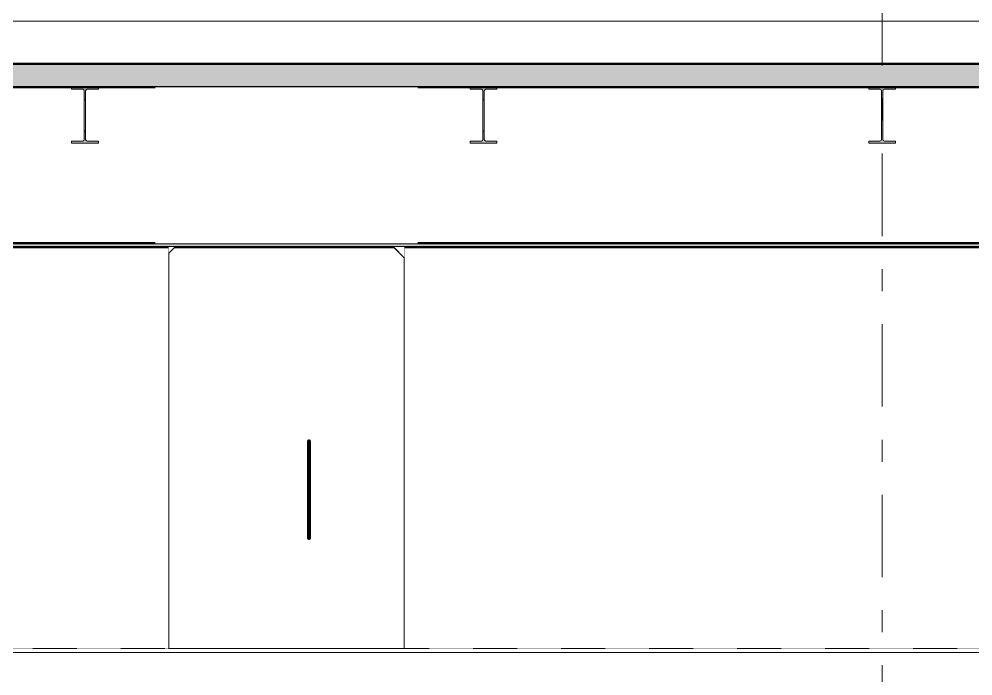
# Model space of a CAD drawing. Header units: millimetres. Extents: x -46169 to 228156, y -86316 to 18123.
# Drawn here: x 111793 to 117908, y -73186 to -68973 of the extents above; entities that cross this region are included whole.
import ezdxf
from ezdxf.enums import TextEntityAlignment as Align

# ---------------------------------------------------------------- set-up
doc = ezdxf.new("R2010")
doc.units = ezdxf.units.MM
doc.header["$MEASUREMENT"] = 0
for name, pattern in [('Dashed', [2822.222233, 1411.111116, -1411.111116]), ('Double Dashed', [1093.611073, 529.166651, -211.666656, 141.111112, -211.666656]), ('Wipeout_Contour', [1000, 0, -1000])]:
    doc.linetypes.add(name, pattern=pattern)
for name, color, linetype, lineweight, true_color in [('0_Pen_No__105', 7, 'Continuous', 15, 0xa6a6a6), ('A-230-M_FLOOR.IFC Import_Pen_No__109', 7, 'Continuous', 15, 0xa6a6a6), ('A-230-M_FLOOR.IFC Import_Pen_No__29', 7, 'Continuous', 50, 0x2a2a2a), ('New_A-15-MG_Structural_Grid_Phase_2_Pen_No__222', 7, 'Continuous', 13, 0x65af33), ('New_A-20-M_Ceiling_Pen_No__107', 7, 'Continuous', 15, 0xa6a6a6), ('New_A-20-M_Ceiling_Pen_No__29', 7, 'Continuous', 50, 0x2a2a2a)]:
    doc.layers.add(name, color=color, linetype=linetype, lineweight=lineweight, true_color=true_color)
for name, color, linetype in [('A-230-M_FLOOR.IFC Import', 7, 'Continuous'), ('A-25-M_Wall_Int', 7, 'Continuous'), ('New_A-15-MG_Structural_Grid_Phase_2', 7, 'Continuous'), ('New_A-20-M_Ceiling', 7, 'Continuous'), ('New_A-20-M_Floor_Slab', 7, 'Continuous'), ('New_A-25-M_Wall_Int', 7, 'Continuous'), ('New_ArchiCAD Doors', 7, 'Continuous'), ('S-280-M_STRUCT_FRAME.IFC Import', 7, 'Continuous')]:
    doc.layers.add(name, color=color, linetype=linetype)
for name, color, linetype, lineweight in [('New_A-20-M_Floor_Slab_Pen_No__4', 7, 'Continuous', 20), ('New_A-25-M_Wall_Int_Pen_No__87', 8, 'Continuous', 20), ('New_ArchiCAD Doors_Pen_No__93', 8, 'Continuous', 13), ('S-280-M_STRUCT_FRAME.IFC Import_Pen_No__1', 7, 'Continuous', 13), ('S-280-M_STRUCT_FRAME.IFC Import_Pen_No__160', 5, 'Continuous', 200), ('S-280-M_STRUCT_FRAME.IFC Import_Pen_No__90', 8, 'Continuous', 20)]:
    doc.layers.add(name, color=color, linetype=linetype, lineweight=lineweight)
doc.styles.add('GENERATED_STYLE_1', font='')
doc.styles.get('GENERATED_STYLE_1').set_extended_font_data('Swis721 BT')

# ---------------------------------------------------------------- blocks, each defined once
blk = doc.blocks.new('Section Elem_12_1', base_point=(104446.8, -81111))
at = {"color": 254, "linetype": 'Wipeout_Contour', "lineweight": 0, "ltscale": 555747.73873}
blk.add_wipeout([(109629.6, -73011), (109629.6, -73036), (126599.8, -73036), (126599.8, -73011)], dxfattribs=at).dxf.layer = 'New_A-20-M_Floor_Slab'
at = {"color": 254, "linetype": 'Wipeout_Contour', "lineweight": 0, "ltscale": 556064.372429}
blk.add_wipeout([(109629.6, -73036), (109629.6, -73311), (126599.8, -73311), (126599.8, -73036)], dxfattribs=at).dxf.layer = 'New_A-20-M_Floor_Slab'
at = {"layer": 'New_A-20-M_Floor_Slab_Pen_No__4', "linetype": 'Continuous'}
blk.add_line((118611.4, -73011), (109629.6, -73011), dxfattribs=at)
at = {"layer": 'New_A-20-M_Floor_Slab_Pen_No__4', "linetype": 'Continuous', "flags": 128}
blk.add_lwpolyline([(148461.1, -73036), (138338.7, -73036), (126599.8, -73036), (109629.6, -73036)], dxfattribs=at)
blk = doc.blocks.new('Section Elem_53_1', base_point=(104446.8, -81111))
at = {"color": 254, "linetype": 'Wipeout_Contour', "lineweight": 0, "ltscale": 547309.166402}
blk.add_wipeout([(109585.8, -68961), (109585.8, -68986), (126599.8, -68986), (126599.8, -68961)], dxfattribs=at).dxf.layer = 'New_A-20-M_Floor_Slab'
at = {"color": 254, "linetype": 'Wipeout_Contour', "lineweight": 0, "ltscale": 547612.943847}
blk.add_wipeout([(109585.8, -68986), (109585.8, -69261), (126599.8, -69261), (126599.8, -68986)], dxfattribs=at).dxf.layer = 'New_A-20-M_Floor_Slab'
at = {"layer": 'New_A-20-M_Floor_Slab_Pen_No__4', "linetype": 'Continuous', "flags": 128}
blk.add_lwpolyline([(148848.1, -68986), (138338.7, -68986), (126599.8, -68986), (109585.8, -68986)], dxfattribs=at)
blk = doc.blocks.new('Section Elem_74_1', base_point=(104446.8, -81111))
at = {"color": 254, "linetype": 'Wipeout_Contour', "lineweight": 0, "ltscale": 6761373.424579545}
blk.add_wipeout([(114347.2, -70411), (118610.5, -70411), (118610.5, -69411), (117412.2, -69411), (117412.2, -69424), (117340.4, -69424), (117333.2, -69426.9), (117330.2, -69434.2), (117330.2, -69745.8), (117333.2, -69753), (117340.4, -69756), (117412.2, -69756), (117412.2, -69769), (117240, -69769), (117240, -69756), (117311.9, -69756), (117319.1, -69753), (117322.1, -69745.8), (117322.1, -69434.2), (117319.1, -69426.9), (117311.9, -69424), (117240, -69424), (117240, -69411), (114856.7, -69411), (114856.7, -69424), (114784.9, -69424), (114777.7, -69426.9), (114774.7, -69434.2), (114774.7, -69491), (114774.7, -69691), (114774.7, -69745.8), (114777.7, -69753), (114784.9, -69756), (114856.7, -69756), (114856.7, -69769), (114684.5, -69769), (114684.5, -69756), (114756.4, -69756), (114763.6, -69753), (114766.6, -69745.8), (114766.6, -69691), (114766.6, -69691), (114766.6, -69491), (114766.6, -69491), (114766.6, -69434.2), (114763.6, -69426.9), (114756.4, -69424), (114684.5, -69424), (114684.5, -69411), (114347.2, -69411)], dxfattribs=at).dxf.layer = 'New_A-25-M_Wall_Int'
at = {"color": 254, "linetype": 'Wipeout_Contour', "lineweight": 0, "ltscale": 547052.90376}
blk.add_wipeout([(114262.2, -73011), (118610.5, -73011), (118610.5, -70436), (114262.2, -70436)], dxfattribs=at).dxf.layer = 'New_A-25-M_Wall_Int'
at = {"layer": 'New_A-25-M_Wall_Int_Pen_No__87', "linetype": 'Continuous'}
blk.add_line((114262.2, -70436), (114262.2, -73011), dxfattribs=at)
blk = doc.blocks.new('Section Elem_75_1', base_point=(104446.8, -81111))
at = {"color": 254, "linetype": 'Wipeout_Contour', "lineweight": 0, "ltscale": 3695750.171490896}
blk.add_wipeout([(112129, -69411), (110527.6, -69411), (110527.6, -70411), (112667.2, -70411), (112667.2, -69411), (112301.2, -69411), (112301.2, -69424), (112229.4, -69424), (112222.2, -69426.9), (112219.2, -69434.2), (112219.2, -69491), (112219.2, -69691), (112219.2, -69745.8), (112222.2, -69753), (112229.4, -69756), (112301.2, -69756), (112301.2, -69769), (112129, -69769), (112129, -69756), (112200.9, -69756), (112208.1, -69753), (112211.1, -69745.8), (112211.1, -69691), (112211.1, -69491), (112211.1, -69434.2), (112208.1, -69426.9), (112200.9, -69424), (112129, -69424)], dxfattribs=at).dxf.layer = 'New_A-25-M_Wall_Int'
at = {"color": 254, "linetype": 'Wipeout_Contour', "lineweight": 0, "ltscale": 4827132.812737104}
blk.add_wipeout([(109600.8, -70011), (109614.8, -70011), (109614.8, -70061), (109600.8, -70061), (109600.8, -73061), (109629.6, -73061), (109629.6, -73011), (112752.2, -73011), (112752.2, -70436), (110502.6, -70436), (110502.6, -70411), (110502.6, -70036), (109902.6, -70036), (109902.6, -70011), (110502.6, -70011), (110502.6, -69411), (109838.7, -69411), (109838.7, -69428), (109776.5, -69428), (109769.3, -69430.9), (109766.3, -69438.2), (109766.3, -69845.8), (109769.3, -69853), (109776.5, -69856), (109838.7, -69856), (109838.7, -69873), (109684.3, -69873), (109684.3, -69856), (109746.5, -69856), (109753.7, -69853), (109756.7, -69845.8), (109756.7, -69438.2), (109753.7, -69430.9), (109746.5, -69428), (109684.3, -69428), (109684.3, -69411), (109600.8, -69411)], dxfattribs=at).dxf.layer = 'New_A-25-M_Wall_Int'
at = {"layer": 'New_A-25-M_Wall_Int_Pen_No__87', "linetype": 'Continuous'}
blk.add_line((112752.2, -73011), (112752.2, -70436), dxfattribs=at)
blk = doc.blocks.new('Section Elem_127_1', base_point=(104446.8, -81111))
at = {"layer": 'New_A-20-M_Ceiling_Pen_No__107', "linetype": 'Continuous'}
blk.add_hatch(color=256, dxfattribs=at).paths.add_polyline_path([(110502.6, -70411), (110502.6, -70436), (118610.5, -70436), (118610.5, -70411)])
at = {"layer": 'New_A-20-M_Ceiling_Pen_No__29', "linetype": 'Continuous'}
for p, q in [((118610.5, -70436), (110502.6, -70436)), ((118610.5, -70411), (110527.6, -70411))]:
    blk.add_line(p, q, dxfattribs=at)
blk = doc.blocks.new('Section Elem_189_1', base_point=(104446.8, -81111))
at = {"color": 254, "linetype": 'Wipeout_Contour', "lineweight": 0, "ltscale": 538824.130788}
blk.add_wipeout([(113660.5, -72292.5), (113658.3, -72293.2), (113658.3, -72308.3), (113660.5, -72305.3)], dxfattribs=at).dxf.layer = 'New_ArchiCAD Doors'
at = {"color": 254, "linetype": 'Wipeout_Contour', "lineweight": 0, "ltscale": 538783.44691}
blk.add_wipeout([(113647.9, -72310.2), (113647.9, -72293.6), (113644.9, -72293.1), (113644.9, -72308.1)], dxfattribs=at).dxf.layer = 'New_ArchiCAD Doors'
at = {"color": 254, "linetype": 'Wipeout_Contour', "lineweight": 0, "ltscale": 538818.635946}
blk.add_wipeout([(113658.3, -72308.3), (113658.3, -72293.2), (113655.2, -72293.6), (113655.2, -72310.3)], dxfattribs=at).dxf.layer = 'New_ArchiCAD Doors'
at = {"color": 254, "linetype": 'Wipeout_Contour', "lineweight": 0, "ltscale": 538808.9913}
blk.add_wipeout([(113655.2, -72310.3), (113655.2, -72293.6), (113651.6, -72293.8), (113651.6, -72311)], dxfattribs=at).dxf.layer = 'New_ArchiCAD Doors'
at = {"color": 254, "linetype": 'Wipeout_Contour', "lineweight": 0, "ltscale": 538796.632447}
blk.add_wipeout([(113651.6, -72311), (113651.6, -72293.8), (113647.9, -72293.6), (113647.9, -72310.2)], dxfattribs=at).dxf.layer = 'New_ArchiCAD Doors'
at = {"color": 254, "linetype": 'Wipeout_Contour', "lineweight": 0, "ltscale": 538824.834427}
blk.add_wipeout([(113661.2, -72302), (113661.2, -72291.8), (113660.5, -72292.5), (113660.5, -72305.3)], dxfattribs=at).dxf.layer = 'New_ArchiCAD Doors'
at = {"color": 254, "linetype": 'Wipeout_Contour', "lineweight": 0, "ltscale": 538771.467934}
blk.add_wipeout([(113644.9, -72308.1), (113644.9, -72293.1), (113642.9, -72292.4), (113642.9, -72304.9)], dxfattribs=at).dxf.layer = 'New_ArchiCAD Doors'
at = {"color": 254, "linetype": 'Wipeout_Contour', "lineweight": 0, "ltscale": 538762.513632}
blk.add_wipeout([(113642.9, -72304.9), (113642.9, -72292.4), (113642.2, -72291.6), (113642.2, -72301.3)], dxfattribs=at).dxf.layer = 'New_ArchiCAD Doors'
at = {"color": 254, "linetype": 'Wipeout_Contour', "lineweight": 0, "ltscale": 538120.35924}
blk.add_wipeout([(113644.9, -72293.1), (113647.9, -72293.6), (113647.9, -71689.3), (113644.9, -71689.8)], dxfattribs=at).dxf.layer = 'New_ArchiCAD Doors'
at = {"color": 254, "linetype": 'Wipeout_Contour', "lineweight": 0, "ltscale": 538169.066442}
blk.add_wipeout([(113661.2, -72291.8), (113661.2, -71691.1), (113660.5, -71690.4), (113660.5, -72292.5)], dxfattribs=at).dxf.layer = 'New_ArchiCAD Doors'
at = {"color": 254, "linetype": 'Wipeout_Contour', "lineweight": 0, "ltscale": 538164.179828}
blk.add_wipeout([(113660.5, -72292.5), (113660.5, -71690.4), (113658.3, -71689.7), (113658.3, -72293.2)], dxfattribs=at).dxf.layer = 'New_ArchiCAD Doors'
at = {"color": 254, "linetype": 'Wipeout_Contour', "lineweight": 0, "ltscale": 538155.337504}
blk.add_wipeout([(113658.3, -72293.2), (113658.3, -71689.7), (113655.2, -71689.3), (113655.2, -72293.6)], dxfattribs=at).dxf.layer = 'New_ArchiCAD Doors'
at = {"color": 254, "linetype": 'Wipeout_Contour', "lineweight": 0, "ltscale": 538143.904687}
blk.add_wipeout([(113655.2, -72293.6), (113655.2, -71689.3), (113651.6, -71689.1), (113651.6, -72293.8)], dxfattribs=at).dxf.layer = 'New_ArchiCAD Doors'
at = {"color": 254, "linetype": 'Wipeout_Contour', "lineweight": 0, "ltscale": 538131.621955}
blk.add_wipeout([(113651.6, -72293.8), (113651.6, -71689.1), (113647.9, -71689.3), (113647.9, -72293.6)], dxfattribs=at).dxf.layer = 'New_ArchiCAD Doors'
at = {"color": 254, "linetype": 'Wipeout_Contour', "lineweight": 0, "ltscale": 537513.368439}
blk.add_wipeout([(113661.2, -71691.1), (113661.2, -71681), (113660.5, -71677.7), (113660.5, -71690.4)], dxfattribs=at).dxf.layer = 'New_ArchiCAD Doors'
at = {"color": 254, "linetype": 'Wipeout_Contour', "lineweight": 0, "ltscale": 537504.315605}
blk.add_wipeout([(113660.5, -71690.4), (113660.5, -71677.7), (113658.3, -71674.6), (113658.3, -71689.7)], dxfattribs=at).dxf.layer = 'New_ArchiCAD Doors'
at = {"color": 254, "linetype": 'Wipeout_Contour', "lineweight": 0, "ltscale": 537492.13935}
blk.add_wipeout([(113658.3, -71689.7), (113658.3, -71674.6), (113655.2, -71672.6), (113655.2, -71689.3)], dxfattribs=at).dxf.layer = 'New_ArchiCAD Doors'
at = {"color": 254, "linetype": 'Wipeout_Contour', "lineweight": 0, "ltscale": 538107.335962}
blk.add_wipeout([(113642.9, -72292.4), (113642.9, -71690.5), (113642.2, -71691.3), (113642.2, -72291.6)], dxfattribs=at).dxf.layer = 'New_ArchiCAD Doors'
at = {"color": 254, "linetype": 'Wipeout_Contour', "lineweight": 0, "ltscale": 538111.831152}
blk.add_wipeout([(113644.9, -71689.8), (113642.9, -71690.5), (113642.9, -72292.4), (113644.9, -72293.1)], dxfattribs=at).dxf.layer = 'New_ArchiCAD Doors'
at = {"layer": 'New_ArchiCAD Doors_Pen_No__93', "linetype": 'Continuous'}
for p, q in [((113642.2, -72291.6), (113642.2, -72301.3)), ((113642.2, -72291.6), (113642.9, -72292.4)), ((113642.2, -72301.3), (113642.9, -72304.9)), ((113642.9, -72292.4), (113642.9, -72304.9)), ((113642.9, -72292.4), (113644.9, -72293.1)), ((113642.9, -72304.9), (113644.9, -72308.1)), ((113644.9, -72293.1), (113644.9, -72308.1)), ((113644.9, -72293.1), (113647.9, -72293.6)), ((113644.9, -72308.1), (113647.9, -72310.2)), ((113647.9, -72293.6), (113647.9, -72310.2)), ((113647.9, -72293.6), (113651.6, -72293.8)), ((113647.9, -72310.2), (113651.6, -72311)), ((113651.6, -72293.8), (113655.2, -72293.6)), ((113651.6, -72293.8), (113651.6, -72311)), ((113651.6, -72311), (113655.2, -72310.3)), ((113655.2, -72293.6), (113658.3, -72293.2)), ((113655.2, -72293.6), (113655.2, -72310.3)), ((113655.2, -72310.3), (113658.3, -72308.3)), ((113658.3, -72293.2), (113660.5, -72292.5)), ((113658.3, -72293.2), (113658.3, -72308.3)), ((113658.3, -72308.3), (113660.5, -72305.3)), ((113660.5, -72292.5), (113661.2, -72291.8)), ((113660.5, -72292.5), (113660.5, -72305.3)), ((113660.5, -72305.3), (113661.2, -72302)), ((113661.2, -72291.8), (113661.2, -72302))]:
    blk.add_line(p, q, dxfattribs=at)
at = {"color": 254, "linetype": 'Wipeout_Contour', "lineweight": 0, "ltscale": 537452.225612}
blk.add_wipeout([(113642.9, -71690.5), (113642.9, -71678), (113642.2, -71681.6), (113642.2, -71691.3)], dxfattribs=at).dxf.layer = 'New_ArchiCAD Doors'
at = {"color": 254, "linetype": 'Wipeout_Contour', "lineweight": 0, "ltscale": 537452.279581}
blk.add_wipeout([(113644.9, -71689.8), (113644.9, -71674.9), (113642.9, -71678), (113642.9, -71690.5)], dxfattribs=at).dxf.layer = 'New_ArchiCAD Doors'
at = {"color": 254, "linetype": 'Wipeout_Contour', "lineweight": 0, "ltscale": 537457.370824}
blk.add_wipeout([(113644.9, -71689.8), (113647.9, -71689.3), (113647.9, -71672.8), (113644.9, -71674.9)], dxfattribs=at).dxf.layer = 'New_ArchiCAD Doors'
at = {"color": 254, "linetype": 'Wipeout_Contour', "lineweight": 0, "ltscale": 537478.925653}
blk.add_wipeout([(113655.2, -71689.3), (113655.2, -71672.6), (113651.6, -71672), (113651.6, -71689.1)], dxfattribs=at).dxf.layer = 'New_ArchiCAD Doors'
at = {"color": 254, "linetype": 'Wipeout_Contour', "lineweight": 0, "ltscale": 537466.718663}
blk.add_wipeout([(113651.6, -71689.1), (113651.6, -71672), (113647.9, -71672.8), (113647.9, -71689.3)], dxfattribs=at).dxf.layer = 'New_ArchiCAD Doors'
at = {"layer": 'New_ArchiCAD Doors_Pen_No__93', "linetype": 'Continuous'}
for p, q in [((113642.2, -71681.6), (113642.9, -71678)), ((113642.2, -71691.3), (113642.2, -71681.6)), ((113642.2, -71691.3), (113642.9, -71690.5)), ((113642.2, -71691.3), (113642.2, -72291.6)), ((113642.9, -71678), (113644.9, -71674.9)), ((113642.9, -71690.5), (113642.9, -71678)), ((113642.9, -71690.5), (113644.9, -71689.8)), ((113642.9, -72292.4), (113642.9, -71690.5)), ((113644.9, -71674.9), (113647.9, -71672.8)), ((113644.9, -71689.8), (113644.9, -71674.9)), ((113644.9, -71689.8), (113647.9, -71689.3)), ((113644.9, -72293.1), (113644.9, -71689.8)), ((113647.9, -71672.8), (113651.6, -71672)), ((113647.9, -71689.3), (113647.9, -71672.8)), ((113647.9, -71689.3), (113651.6, -71689.1)), ((113647.9, -72293.6), (113647.9, -71689.3)), ((113651.6, -71689.1), (113651.6, -71672)), ((113651.6, -71672), (113655.2, -71672.6)), ((113651.6, -72293.8), (113651.6, -71689.1)), ((113651.6, -71689.1), (113655.2, -71689.3)), ((113655.2, -71689.3), (113655.2, -71672.6)), ((113655.2, -71672.6), (113658.3, -71674.6)), ((113655.2, -72293.6), (113655.2, -71689.3)), ((113655.2, -71689.3), (113658.3, -71689.7)), ((113658.3, -71674.6), (113660.5, -71677.7)), ((113658.3, -71689.7), (113658.3, -71674.6)), ((113658.3, -72293.2), (113658.3, -71689.7)), ((113658.3, -71689.7), (113660.5, -71690.4)), ((113660.5, -71677.7), (113661.2, -71681)), ((113660.5, -71690.4), (113660.5, -71677.7)), ((113660.5, -72292.5), (113660.5, -71690.4)), ((113660.5, -71690.4), (113661.2, -71691.1)), ((113661.2, -71691.1), (113661.2, -71681)), ((113661.2, -72291.8), (113661.2, -71691.1))]:
    blk.add_line(p, q, dxfattribs=at)
blk = doc.blocks.new('Section Elem_396_1', base_point=(104446.8, -81111))
at = {"color": 254, "linetype": 'Wipeout_Contour', "lineweight": 0, "ltscale": 398862.278445}
blk.add_wipeout([(112752.2, -70456.3), (112772.6, -70436), (112752.2, -70436)], dxfattribs=at).dxf.layer = 'S-280-M_STRUCT_FRAME.IFC Import'
at = {"color": 254, "linetype": 'Wipeout_Contour', "lineweight": 0, "ltscale": 531854.33744}
blk.add_wipeout([(112752.2, -70456.3), (112752.2, -70470.3), (112786.7, -70436), (112772.6, -70436)], dxfattribs=at).dxf.layer = 'S-280-M_STRUCT_FRAME.IFC Import'
at = {"color": 254, "linetype": 'Wipeout_Contour', "lineweight": 0, "ltscale": 531880.254371}
blk.add_wipeout([(112752.2, -70470.3), (112752.2, -70475.1), (112791.5, -70436), (112786.7, -70436)], dxfattribs=at).dxf.layer = 'S-280-M_STRUCT_FRAME.IFC Import'
at = {"layer": 'S-280-M_STRUCT_FRAME.IFC Import_Pen_No__90', "linetype": 'Continuous'}
blk.add_line((112791.5, -70436), (112752.2, -70475.1), dxfattribs=at)
blk = doc.blocks.new('Section Elem_397_1', base_point=(104446.8, -81111))
at = {"color": 254, "linetype": 'Wipeout_Contour', "lineweight": 0, "ltscale": 536867.632388}
blk.add_wipeout([(114198.8, -70436), (114193.9, -70436), (114262.2, -70504.1), (114262.2, -70499.2)], dxfattribs=at).dxf.layer = 'S-280-M_STRUCT_FRAME.IFC Import'
at = {"color": 254, "linetype": 'Wipeout_Contour', "lineweight": 0, "ltscale": 536873.611432}
blk.add_wipeout([(114212.8, -70436), (114198.8, -70436), (114262.2, -70499.2), (114262.2, -70485.2)], dxfattribs=at).dxf.layer = 'S-280-M_STRUCT_FRAME.IFC Import'
at = {"color": 254, "linetype": 'Wipeout_Contour', "lineweight": 0, "ltscale": 536885.077383}
blk.add_wipeout([(114234.7, -70436), (114212.8, -70436), (114262.2, -70485.2), (114262.2, -70463.4)], dxfattribs=at).dxf.layer = 'S-280-M_STRUCT_FRAME.IFC Import'
at = {"color": 254, "linetype": 'Wipeout_Contour', "lineweight": 0, "ltscale": 402673.463046}
blk.add_wipeout([(114234.7, -70436), (114262.2, -70463.4), (114262.2, -70436)], dxfattribs=at).dxf.layer = 'S-280-M_STRUCT_FRAME.IFC Import'
at = {"layer": 'S-280-M_STRUCT_FRAME.IFC Import_Pen_No__90', "linetype": 'Continuous'}
blk.add_line((114262.2, -70504.1), (114193.9, -70436), dxfattribs=at)
blk = doc.blocks.new('Section Elem_432_1', base_point=(104446.8, -81111))
at = {"layer": 'S-280-M_STRUCT_FRAME.IFC Import_Pen_No__160', "linetype": 'Continuous', "lineweight": 0, "true_color": 0x00007f}
blk.add_hatch(color=176, dxfattribs=at).paths.add_polyline_path([(117240, -69769), (117412.2, -69769), (117412.2, -69756), (117340.4, -69756), (117333.2, -69753), (117330.2, -69745.8), (117330.2, -69434.2), (117333.2, -69426.9), (117340.4, -69424), (117412.2, -69424), (117412.2, -69411), (117240, -69411), (117240, -69424), (117311.9, -69424), (117319.1, -69426.9), (117322.1, -69434.2), (117322.1, -69745.8), (117319.1, -69753), (117311.9, -69756), (117240, -69756)])
at = {"layer": 'S-280-M_STRUCT_FRAME.IFC Import_Pen_No__1', "linetype": 'Continuous'}
for p, q in [((117240, -69411), (117240, -69424)), ((117412.2, -69411), (117412.2, -69424)), ((117240, -69756), (117240, -69769)), ((117412.2, -69769), (117240, -69769)), ((117412.2, -69756), (117412.2, -69769))]:
    blk.add_line(p, q, dxfattribs=at)
at = {"layer": 'S-280-M_STRUCT_FRAME.IFC Import_Pen_No__1', "linetype": 'Continuous', "flags": 128}
for points in [[(117319.1, -69426.9), (117311.9, -69424), (117240, -69424)], [(117319.1, -69426.9), (117322.1, -69434.2), (117322.1, -69745.8), (117319.1, -69753)], [(117333.2, -69426.9), (117330.2, -69434.2), (117330.2, -69745.8), (117333.2, -69753)], [(117412.2, -69424), (117340.4, -69424), (117333.2, -69426.9)], [(117319.1, -69753), (117311.9, -69756), (117240, -69756)], [(117333.2, -69753), (117340.4, -69756), (117412.2, -69756)]]:
    blk.add_lwpolyline(points, dxfattribs=at)
at = {"layer": 'S-280-M_STRUCT_FRAME.IFC Import_Pen_No__90', "linetype": 'Continuous'}
for p, q in [((117240, -69424), (117240, -69411)), ((117311.9, -69424), (117311.8, -69424)), ((117322, -69434.2), (117319.1, -69426.9)), ((117322, -69745.8), (117322, -69434.2)), ((117240, -69769), (117240, -69756)), ((117311.8, -69756), (117311.9, -69756)), ((117319.1, -69753), (117322, -69745.8))]:
    blk.add_line(p, q, dxfattribs=at)
blk = doc.blocks.new('Section Elem_433_1', base_point=(104446.8, -81111))
at = {"layer": 'S-280-M_STRUCT_FRAME.IFC Import_Pen_No__1', "linetype": 'Continuous'}
for p, q in [((114684.5, -69411), (114684.5, -69424)), ((114856.7, -69411), (114856.7, -69424)), ((114684.5, -69756), (114684.5, -69769)), ((114856.7, -69769), (114684.5, -69769)), ((114856.7, -69756), (114856.7, -69769))]:
    blk.add_line(p, q, dxfattribs=at)
at = {"layer": 'S-280-M_STRUCT_FRAME.IFC Import_Pen_No__1', "linetype": 'Continuous', "flags": 128}
for points in [[(114763.6, -69426.9), (114756.4, -69424), (114684.5, -69424)], [(114856.7, -69424), (114784.9, -69424), (114777.7, -69426.9)], [(114763.6, -69753), (114756.4, -69756), (114684.5, -69756)], [(114777.7, -69753), (114784.9, -69756), (114856.7, -69756)]]:
    blk.add_lwpolyline(points, dxfattribs=at)
at = {"color": 254, "linetype": 'Wipeout_Contour', "lineweight": 0, "ltscale": 536882.930287}
blk.add_wipeout([(114766.6, -69491), (114766.6, -69691), (114774.7, -69691), (114774.7, -69491)], dxfattribs=at).dxf.layer = 'S-280-M_STRUCT_FRAME.IFC Import'
at = {"layer": 'S-280-M_STRUCT_FRAME.IFC Import_Pen_No__160', "linetype": 'Continuous', "lineweight": 0, "true_color": 0x00007f}
for points in [[(114856.7, -69411), (114684.5, -69411), (114684.5, -69424), (114756.4, -69424), (114763.6, -69426.9), (114766.6, -69434.2), (114766.6, -69491), (114774.7, -69491), (114774.7, -69434.2), (114777.7, -69426.9), (114784.9, -69424), (114856.7, -69424)], [(114684.5, -69769), (114856.7, -69769), (114856.7, -69756), (114784.9, -69756), (114777.7, -69753), (114774.7, -69745.8), (114774.7, -69691), (114766.6, -69691), (114766.6, -69745.8), (114763.6, -69753), (114756.4, -69756), (114684.5, -69756)]]:
    blk.add_hatch(color=176, dxfattribs=at).paths.add_polyline_path(points)
at = {"layer": 'S-280-M_STRUCT_FRAME.IFC Import_Pen_No__1', "linetype": 'Continuous'}
for p, q in [((114774.7, -69491), (114766.6, -69491)), ((114774.7, -69691), (114766.6, -69691))]:
    blk.add_line(p, q, dxfattribs=at)
at = {"layer": 'S-280-M_STRUCT_FRAME.IFC Import_Pen_No__1', "linetype": 'Continuous', "flags": 128}
for points in [[(114763.6, -69426.9), (114766.6, -69434.2), (114766.6, -69491)], [(114777.7, -69426.9), (114774.7, -69434.2), (114774.7, -69491)], [(114766.6, -69691), (114766.6, -69745.8), (114763.6, -69753)], [(114774.7, -69691), (114774.7, -69745.8), (114777.7, -69753)]]:
    blk.add_lwpolyline(points, dxfattribs=at)
at = {"layer": 'S-280-M_STRUCT_FRAME.IFC Import_Pen_No__90', "linetype": 'Continuous'}
for p, q in [((114766.6, -69491), (114766.6, -69691)), ((114774.7, -69691), (114774.7, -69491))]:
    blk.add_line(p, q, dxfattribs=at)
blk = doc.blocks.new('Section Elem_434_1', base_point=(104446.8, -81111))
at = {"layer": 'S-280-M_STRUCT_FRAME.IFC Import_Pen_No__1', "linetype": 'Continuous'}
for p, q in [((112129, -69411), (112129, -69424)), ((112301.2, -69411), (112301.2, -69424)), ((112129, -69756), (112129, -69769)), ((112301.2, -69769), (112129, -69769)), ((112301.2, -69756), (112301.2, -69769))]:
    blk.add_line(p, q, dxfattribs=at)
at = {"layer": 'S-280-M_STRUCT_FRAME.IFC Import_Pen_No__1', "linetype": 'Continuous', "flags": 128}
for points in [[(112208.1, -69426.9), (112200.9, -69424), (112129, -69424)], [(112301.2, -69424), (112229.4, -69424), (112222.2, -69426.9)], [(112208.1, -69753), (112200.9, -69756), (112129, -69756)], [(112222.2, -69753), (112229.4, -69756), (112301.2, -69756)]]:
    blk.add_lwpolyline(points, dxfattribs=at)
at = {"color": 254, "linetype": 'Wipeout_Contour', "lineweight": 0, "ltscale": 528168.836703}
blk.add_wipeout([(112211.1, -69491), (112211.1, -69691), (112219.2, -69691), (112219.2, -69491)], dxfattribs=at).dxf.layer = 'S-280-M_STRUCT_FRAME.IFC Import'
at = {"layer": 'S-280-M_STRUCT_FRAME.IFC Import_Pen_No__160', "linetype": 'Continuous', "lineweight": 0, "true_color": 0x00007f}
for points in [[(112301.2, -69411), (112129, -69411), (112129, -69424), (112200.9, -69424), (112208.1, -69426.9), (112211.1, -69434.2), (112211.1, -69491), (112219.2, -69491), (112219.2, -69434.2), (112222.2, -69426.9), (112229.4, -69424), (112301.2, -69424)], [(112129, -69769), (112301.2, -69769), (112301.2, -69756), (112229.4, -69756), (112222.2, -69753), (112219.2, -69745.8), (112219.2, -69691), (112211.1, -69691), (112211.1, -69745.8), (112208.1, -69753), (112200.9, -69756), (112129, -69756)]]:
    blk.add_hatch(color=176, dxfattribs=at).paths.add_polyline_path(points)
at = {"layer": 'S-280-M_STRUCT_FRAME.IFC Import_Pen_No__1', "linetype": 'Continuous'}
for p, q in [((112219.2, -69491), (112211.1, -69491)), ((112219.2, -69691), (112211.1, -69691))]:
    blk.add_line(p, q, dxfattribs=at)
at = {"layer": 'S-280-M_STRUCT_FRAME.IFC Import_Pen_No__1', "linetype": 'Continuous', "flags": 128}
for points in [[(112208.1, -69426.9), (112211.1, -69434.2), (112211.1, -69491)], [(112222.2, -69426.9), (112219.2, -69434.2), (112219.2, -69491)], [(112211.1, -69691), (112211.1, -69745.8), (112208.1, -69753)], [(112219.2, -69691), (112219.2, -69745.8), (112222.2, -69753)]]:
    blk.add_lwpolyline(points, dxfattribs=at)
at = {"layer": 'S-280-M_STRUCT_FRAME.IFC Import_Pen_No__90', "linetype": 'Continuous'}
for p, q in [((112211.1, -69491), (112211.1, -69691)), ((112219.2, -69691), (112219.2, -69491))]:
    blk.add_line(p, q, dxfattribs=at)
blk = doc.blocks.new('Section Elem_437_1', base_point=(104446.8, -81111))
at = {"color": 254, "linetype": 'Wipeout_Contour', "lineweight": 0, "ltscale": 548028.005068}
blk.add_wipeout([(109576.5, -69411), (126599.8, -69411), (126599.8, -69261), (109576.5, -69261)], dxfattribs=at).dxf.layer = 'A-230-M_FLOOR.IFC Import'
at = {"layer": 'A-230-M_FLOOR.IFC Import_Pen_No__109', "linetype": 'Continuous'}
h = blk.add_hatch(dxfattribs=at)
h.set_pattern_fill('Lightweight_Concrete_0001', color=256, style=0, pattern_type=2)
h.set_pattern_definition([(0, (104446.8, -81110.96), (0, 779.423), [48.75, -401.25]), (0, (104671.8, -80721.25), (0, 779.423), [48.75, -401.25]), (60, (104446.8, -81110.96), (-675, 389.711), [48.75, -401.25]), (60, (104896.8, -81110.96), (-675, 389.711), [48.75, -401.25]), (120, (104495.5, -81110.96), (675, 389.711), [48.75, -401.25]), (120, (104945.5, -81110.96), (675, 389.711), [48.75, -401.25]), (0, (104446.78, -81035.96), (0, 150), [0, -150, 0, -225]), (45, (104521.78, -81035.96), (-106.066, 106.066), [0, -112.5, 0, -187.5])])
h.paths.add_polyline_path([(109576.5, -69411), (126599.8, -69411), (126599.8, -69261), (109576.5, -69261)])
at = {"layer": 'A-230-M_FLOOR.IFC Import_Pen_No__29', "linetype": 'Continuous'}
for p, q in [((112129, -69411), (109838.7, -69411)), ((112301.2, -69411), (112129, -69411)), ((114684.5, -69411), (112301.2, -69411)), ((114856.7, -69411), (114684.5, -69411)), ((117240, -69411), (114856.7, -69411)), ((117412.2, -69411), (117240, -69411)), ((118611.4, -69411), (117412.2, -69411))]:
    blk.add_line(p, q, dxfattribs=at)
at = {"layer": 'A-230-M_FLOOR.IFC Import_Pen_No__29', "linetype": 'Continuous', "flags": 128}
blk.add_lwpolyline([(148847.8, -69261), (138338.7, -69261), (126599.8, -69261), (109600.8, -69261), (109585.8, -69261)], dxfattribs=at)
blk = doc.blocks.new('Section Elem_540_1', base_point=(104446.8, -81111))
at = {"color": 254, "linetype": 'Wipeout_Contour', "lineweight": 0, "ltscale": 533243.800179}
blk.add_wipeout([(114347.2, -70411), (114347.2, -69411), (112667.2, -69411), (112667.2, -70411)], dxfattribs=at).dxf.layer = 'A-25-M_Wall_Int'
blk = doc.blocks.new('Standard grid marker[2]_1', base_point=(117326, -62274.7))
at = {"layer": 'New_A-15-MG_Structural_Grid_Phase_2_Pen_No__222', "linetype": 'Double Dashed'}
blk.add_line((117326, -63274.7), (117326, -84111), dxfattribs=at)
at = {"layer": 'New_A-15-MG_Structural_Grid_Phase_2_Pen_No__222', "style": 'GENERATED_STYLE_1'}
for tag, p in [('AC_MarkerText_1_0', (117326, -61731.3)), ('AC_MarkerText_1_1', (117326, -85567.6))]:
    blk.add_attdef(tag, text='', height=350, rotation=360, dxfattribs=at).set_placement(p, align=Align.MIDDLE_CENTER)
blk = doc.blocks.new('A03 Atrium Longitudinal Section_STORY_MARKER', base_point=(104446.8, -81111))
at = {"layer": '0_Pen_No__105', "linetype": 'Dashed', "ltscale": 0.2}
blk.add_line((105107.6, -73011), (184115, -73011), dxfattribs=at)

msp = doc.modelspace()

# ---------------------------------------------------------------- block references
at = {"layer": 'New_A-20-M_Floor_Slab'}
for name in ['Section Elem_53_1', 'Section Elem_12_1']:
    msp.add_blockref(name, (104446.8, -81111), dxfattribs=at)
at = {"layer": 'New_ArchiCAD Doors'}
msp.add_blockref('Section Elem_189_1', (104446.8, -81111), dxfattribs=at)

# ---------------------------------------------------------------- next in the draw order: block references
at = {"layer": 'New_A-25-M_Wall_Int'}
for name in ['Section Elem_75_1', 'Section Elem_74_1']:
    msp.add_blockref(name, (104446.8, -81111), dxfattribs=at)

# ---------------------------------------------------------------- next in the draw order: block references
at = {"layer": 'New_A-20-M_Ceiling'}
msp.add_blockref('Section Elem_127_1', (104446.8, -81111), dxfattribs=at)
at = {"layer": 'S-280-M_STRUCT_FRAME.IFC Import'}
for name in ['Section Elem_434_1', 'Section Elem_433_1', 'Section Elem_432_1']:
    msp.add_blockref(name, (104446.8, -81111), dxfattribs=at)

# ---------------------------------------------------------------- next in the draw order: block references
at = {"layer": 'A-230-M_FLOOR.IFC Import'}
msp.add_blockref('Section Elem_437_1', (104446.8, -81111), dxfattribs=at)
at = {"layer": 'S-280-M_STRUCT_FRAME.IFC Import'}
for name in ['Section Elem_396_1', 'Section Elem_397_1']:
    msp.add_blockref(name, (104446.8, -81111), dxfattribs=at)

# ---------------------------------------------------------------- next in the draw order: block references
at = {"layer": 'A-25-M_Wall_Int'}
msp.add_blockref('Section Elem_540_1', (104446.8, -81111), dxfattribs=at)
at = {"layer": 'New_A-15-MG_Structural_Grid_Phase_2', "color": 8, "linetype": 'Continuous', "lineweight": 15}
msp.add_blockref('Standard grid marker[2]_1', (117326, -62274.7), dxfattribs=at)

# ---------------------------------------------------------------- next in the draw order: block references
at = {"linetype": 'Continuous', "lineweight": 0}
msp.add_blockref('A03 Atrium Longitudinal Section_STORY_MARKER', (104446.8, -81111), dxfattribs=at)

doc.saveas('drawing.dxf')
